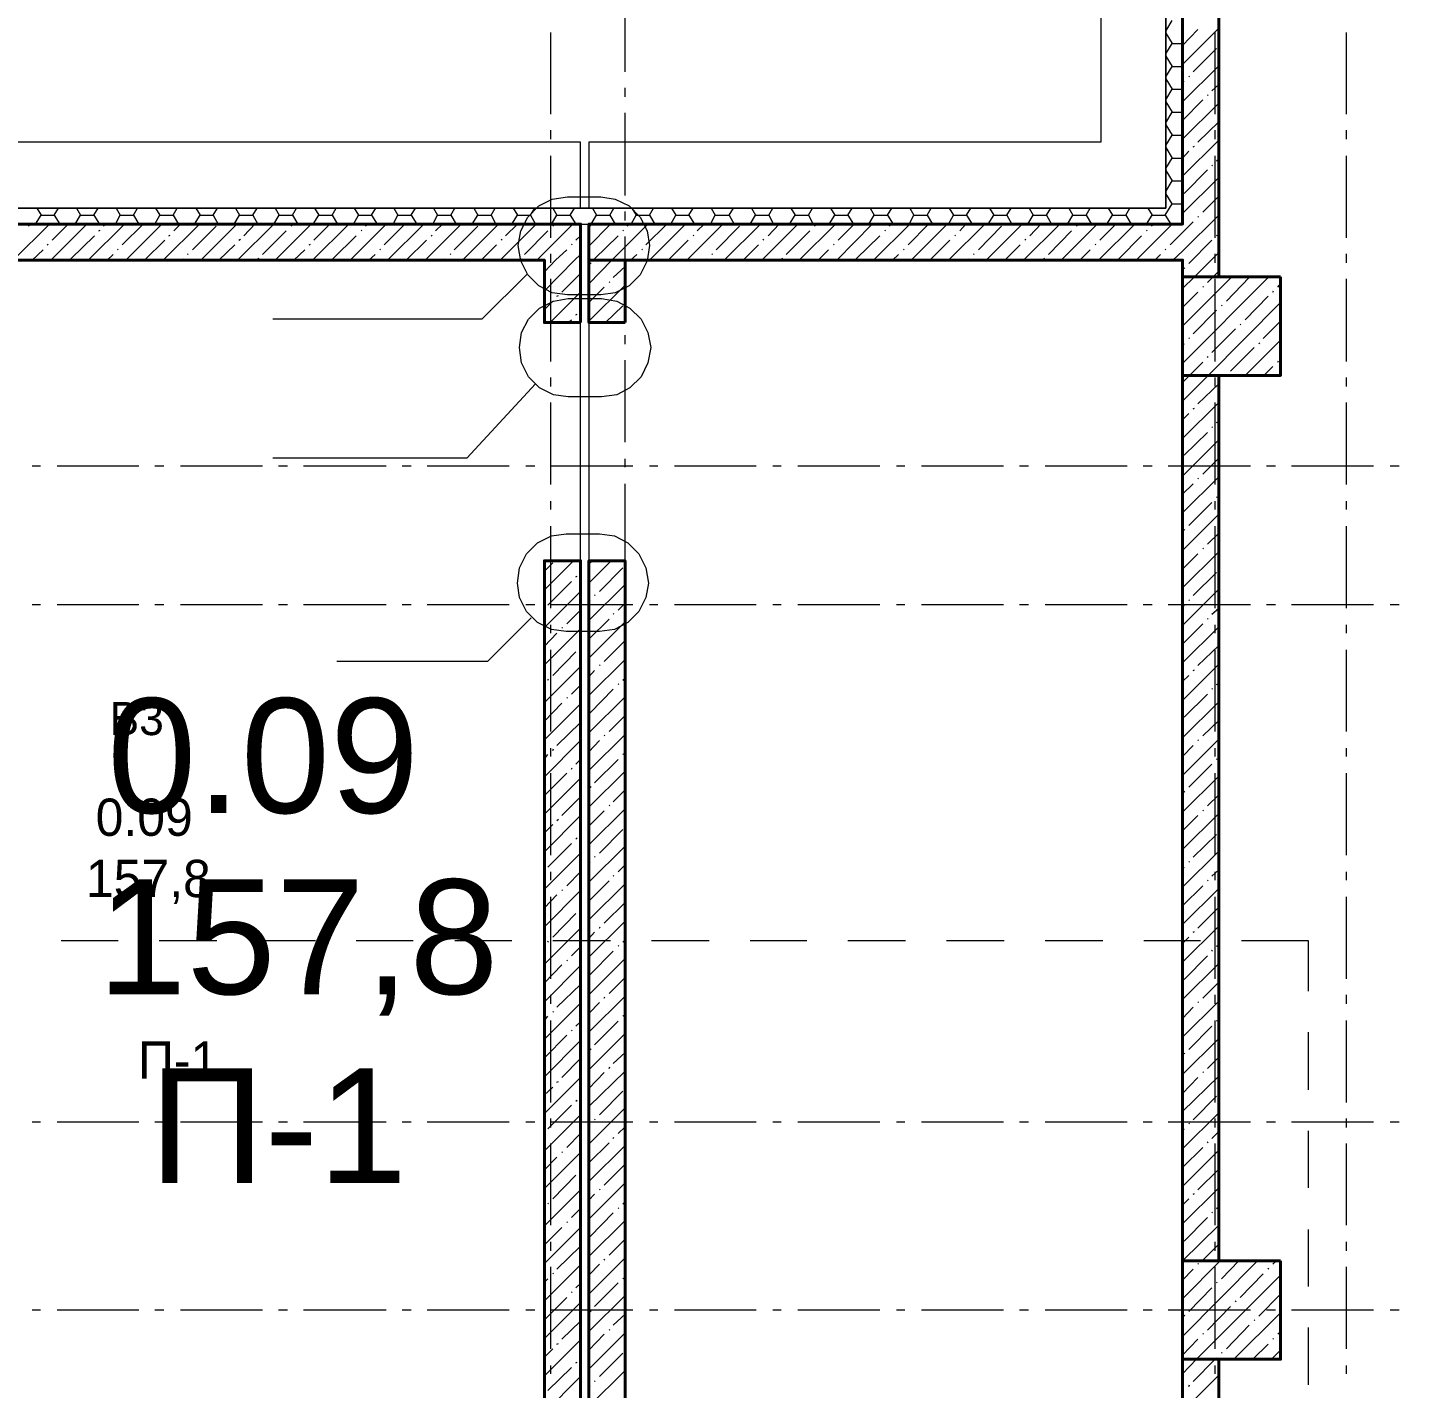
# Model space of a CAD drawing. Header units: millimetres. Extents: x -249154 to 415037, y -45458 to 354837.
# Drawn here: x -194986 to -186585, y 18045 to 26349 of the extents above; entities that cross this region are included whole.
import ezdxf

# ---------------------------------------------------------------- set-up
doc = ezdxf.new("R2010")
doc.units = ezdxf.units.MM
doc.layers.add('PDF _Текст', color=7, linetype='Continuous')
doc.styles.get("Standard").update_dxf_attribs({"font": 'arial.ttf'})

msp = doc.modelspace()

# ---------------------------------------------------------------- linework, layer by layer
at = {"lineweight": 9}
for points in [[(-191611.4, 25247.2), (-191611.4, 25649.6), (-195996, 25649.6), (-195996, 29131.9), (-230738.3, 29131.9), (-230738.3, 909.4), (-191611.4, 909.4), (-191611.4, 1307.6)], [(-145367.5, 28729.4), (-145367.5, 29131.9), (-188438.4, 29131.9), (-188438.4, 25649.6), (-191560.6, 25649.6), (-191560.6, 25247.2)], [(-230289.2, 28729.4), (-216355.9, 28729.4), (-230289.2, 28729.4), (-230289.2, 28632), (-216355.9, 28632), (-196495.9, 28632), (-196495.9, 25149.7), (-187938.5, 25149.7), (-187938.5, 25247.2), (-187938.5, 28632), (-145100.6, 28632), (-145100.6, 25209)], [(-191340.3, 26077.5), (-191340.3, 26577.4)], [(-188040.2, 26327.4), (-188002, 26391)], [(-191793.6, 25819.1), (-191793.6, 26318.9)], [(-188040.2, 26314.7), (-188002, 26251.2), (-187938.5, 26251.2)], [(-187938.5, 26124.1), (-187718.2, 26344.4)], [(-187938.5, 26238.5), (-187845.3, 26335.9)], [(-187739.4, 25819.1), (-187739.4, 26318.9)], [(-186938.7, 25819.1), (-186938.7, 26318.9)], [(-188040.2, 26187.6), (-188002, 26251.2)], [(-187875, 26077.5), (-187730.9, 26221.5)], [(-188040.2, 26174.9), (-188002, 26111.4), (-187938.5, 26111.4)], [(-188040.2, 26047.8), (-188002, 26111.4)], [(-187938.5, 25895.3), (-187718.2, 26115.6)], [(-187900.4, 26047.8), (-187896.1, 26052.1)], [(-191340.3, 25925), (-191340.3, 25980)], [(-188040.2, 26035.1), (-188002, 25971.6), (-187938.5, 25971.6)], [(-188040.2, 25908), (-188002, 25971.6)], [(-187938.5, 26009.7), (-187930, 26022.4)], [(-187760.6, 25963.1), (-187718.2, 26001.2)], [(-188040.2, 25895.3), (-188002, 25831.8), (-187938.5, 25831.8)], [(-187938.5, 25780.9), (-187815.6, 25908)], [(-187938.5, 25666.6), (-187718.2, 25886.8)], [(-187786, 25933.4), (-187781.8, 25937.7)], [(-191340.3, 25323.4), (-191340.3, 25827.5)], [(-188040.2, 25768.2), (-188002, 25831.8)], [(-191793.6, 25666.6), (-191793.6, 25721.6)], [(-188040.2, 25755.5), (-188002, 25692), (-187938.5, 25692)], [(-187845.3, 25649.6), (-187718.2, 25772.5)], [(-187739.4, 25666.6), (-187739.4, 25721.6)], [(-186938.7, 25666.6), (-186938.7, 25721.6)], [(-188040.2, 25628.4), (-188002, 25692)], [(-187938.5, 25442), (-187718.2, 25662.3)], [(-187875, 25620), (-187866.5, 25624.2)], [(-191793.6, 25065), (-191793.6, 25564.9)], [(-188040.2, 25615.7), (-188002, 25552.2), (-187938.5, 25552.2)], [(-188040.2, 25488.6), (-188002, 25552.2)], [(-187938.5, 25552.2), (-187900.4, 25594.5)], [(-187739.4, 25065), (-187739.4, 25564.9)], [(-187730.9, 25535.2), (-187718.2, 25547.9)], [(-186938.7, 25065), (-186938.7, 25564.9)], [(-188040.2, 25475.9), (-188002, 25412.4), (-187938.5, 25412.4)], [(-187930, 25336.1), (-187786, 25480.2)], [(-187760.6, 25505.6), (-187756.3, 25509.8)], [(-188040.2, 25348.8), (-188002, 25412.4)], [(-187938.5, 25213.3), (-187718.2, 25433.6)], [(-188002, 25272.6), (-188040.2, 25336.1)], [(-187815.6, 25221.7), (-187718.2, 25319.2)], [(-194936.9, 25149.7), (-194903, 25204.8)], [(-194928.5, 25247.2), (-194903, 25204.8), (-194822.6, 25204.8), (-194788.7, 25149.7)], [(-194822.6, 25204.8), (-194797.1, 25247.2)], [(-194695.5, 25149.7), (-194661.6, 25204.8)], [(-194687, 25247.2), (-194661.6, 25204.8), (-194581.1, 25204.8), (-194547.2, 25149.7)], [(-194581.1, 25204.8), (-194555.7, 25247.2)], [(-194449.8, 25149.7), (-194420.1, 25204.8)], [(-194445.5, 25247.2), (-194420.1, 25204.8), (-194339.6, 25204.8), (-194305.7, 25149.7)], [(-194339.6, 25204.8), (-194314.2, 25247.2)], [(-194208.3, 25149.7), (-194178.6, 25204.8)], [(-194204, 25247.2), (-194178.6, 25204.8), (-194098.1, 25204.8), (-194064.2, 25149.7)], [(-194098.1, 25204.8), (-194072.7, 25247.2)], [(-193966.8, 25149.7), (-193932.9, 25204.8)], [(-193958.3, 25247.2), (-193932.9, 25204.8), (-193852.4, 25204.8), (-193822.8, 25149.7)], [(-193852.4, 25204.8), (-193827, 25247.2)], [(-193725.3, 25149.7), (-193691.5, 25204.8)], [(-193716.9, 25247.2), (-193691.5, 25204.8), (-193611, 25204.8), (-193581.3, 25149.7)], [(-193611, 25204.8), (-193585.5, 25247.2)], [(-193483.9, 25149.7), (-193450, 25204.8)], [(-193475.4, 25247.2), (-193450, 25204.8), (-193369.5, 25204.8), (-193335.6, 25149.7)], [(-193369.5, 25204.8), (-193344.1, 25247.2)], [(-193242.4, 25149.7), (-193208.5, 25204.8)], [(-193233.9, 25247.2), (-193208.5, 25204.8), (-193128, 25204.8), (-193094.1, 25149.7)], [(-193128, 25204.8), (-193102.6, 25247.2)], [(-192996.7, 25149.7), (-192967, 25204.8)], [(-192992.5, 25247.2), (-192967, 25204.8), (-192886.5, 25204.8), (-192852.7, 25149.7)], [(-192886.5, 25204.8), (-192861.1, 25247.2)], [(-192755.2, 25149.7), (-192725.6, 25204.8)], [(-192751, 25247.2), (-192725.6, 25204.8), (-192645.1, 25204.8), (-192611.2, 25149.7)], [(-192645.1, 25204.8), (-192619.7, 25247.2)], [(-192513.7, 25149.7), (-192484.1, 25204.8)], [(-192509.5, 25247.2), (-192484.1, 25204.8), (-192403.6, 25204.8), (-192369.7, 25149.7)], [(-192403.6, 25204.8), (-192378.2, 25247.2)], [(-192272.3, 25149.7), (-192238.4, 25204.8)], [(-192263.8, 25247.2), (-192238.4, 25204.8), (-192157.9, 25204.8), (-192128.2, 25149.7)], [(-192157.9, 25204.8), (-192132.5, 25247.2)], [(-192030.8, 25149.7), (-191996.9, 25204.8)], [(-192022.3, 25247.2), (-191996.9, 25204.8), (-191916.4, 25204.8), (-191886.8, 25149.7)], [(-191916.4, 25204.8), (-191891, 25247.2)], [(-191789.3, 25149.7), (-191755.4, 25204.8)], [(-191780.9, 25247.2), (-191755.4, 25204.8), (-191675, 25204.8), (-191641.1, 25149.7)], [(-191675, 25204.8), (-191649.5, 25247.2)], [(-191547.9, 25149.7), (-191514, 25204.8)], [(-191539.4, 25247.2), (-191514, 25204.8), (-191433.5, 25204.8), (-191399.6, 25149.7)], [(-191433.5, 25204.8), (-191408.1, 25247.2)], [(-191340.3, 25170.9), (-191340.3, 25226)], [(-191302.2, 25149.7), (-191272.5, 25204.8)], [(-191297.9, 25247.2), (-191272.5, 25204.8), (-191192, 25204.8), (-191158.1, 25149.7)], [(-191192, 25204.8), (-191166.6, 25247.2)], [(-191060.7, 25149.7), (-191031, 25204.8)], [(-191056.4, 25247.2), (-191031, 25204.8), (-190950.5, 25204.8), (-190916.6, 25149.7)], [(-190950.5, 25204.8), (-190925.1, 25247.2)], [(-190819.2, 25149.7), (-190789.6, 25204.8)], [(-190815, 25247.2), (-190789.6, 25204.8), (-190704.8, 25204.8), (-190675.2, 25149.7)], [(-190704.8, 25204.8), (-190679.4, 25247.2)], [(-190577.7, 25149.7), (-190543.8, 25204.8)], [(-190569.3, 25247.2), (-190543.8, 25204.8), (-190463.4, 25204.8), (-190433.7, 25149.7)], [(-190463.4, 25204.8), (-190437.9, 25247.2)], [(-190336.3, 25149.7), (-190302.4, 25204.8)], [(-190327.8, 25247.2), (-190302.4, 25204.8), (-190221.9, 25204.8), (-190192.2, 25149.7)], [(-190221.9, 25204.8), (-190196.5, 25247.2)], [(-190094.8, 25149.7), (-190060.9, 25204.8)], [(-190086.3, 25247.2), (-190060.9, 25204.8), (-189980.4, 25204.8), (-189946.5, 25149.7)], [(-189980.4, 25204.8), (-189955, 25247.2)], [(-189853.3, 25149.7), (-189819.4, 25204.8)], [(-189844.9, 25247.2), (-189819.4, 25204.8), (-189738.9, 25204.8), (-189705.1, 25149.7)], [(-189738.9, 25204.8), (-189713.5, 25247.2)], [(-189607.6, 25149.7), (-189578, 25204.8)], [(-189603.4, 25247.2), (-189578, 25204.8), (-189497.5, 25204.8), (-189463.6, 25149.7)], [(-189497.5, 25204.8), (-189472.1, 25247.2)], [(-189366.1, 25149.7), (-189336.5, 25204.8)], [(-189361.9, 25247.2), (-189336.5, 25204.8), (-189256, 25204.8), (-189222.1, 25149.7)], [(-189256, 25204.8), (-189230.6, 25247.2)], [(-189124.7, 25149.7), (-189090.8, 25204.8)], [(-189116.2, 25247.2), (-189090.8, 25204.8), (-189010.3, 25204.8), (-188980.6, 25149.7)], [(-189010.3, 25204.8), (-188984.9, 25247.2)], [(-188883.2, 25149.7), (-188849.3, 25204.8)], [(-188874.7, 25247.2), (-188849.3, 25204.8), (-188768.8, 25204.8), (-188739.2, 25149.7)], [(-188768.8, 25204.8), (-188743.4, 25247.2)], [(-188641.7, 25149.7), (-188607.8, 25204.8)], [(-188633.3, 25247.2), (-188607.8, 25204.8), (-188527.3, 25204.8), (-188493.5, 25149.7)], [(-188527.3, 25204.8), (-188501.9, 25247.2)], [(-188400.3, 25149.7), (-188366.4, 25204.8)], [(-188391.8, 25247.2), (-188366.4, 25204.8), (-188285.9, 25204.8), (-188252, 25149.7)], [(-188285.9, 25204.8), (-188260.5, 25247.2)], [(-188158.8, 25149.7), (-188124.9, 25204.8)], [(-188150.3, 25247.2), (-188124.9, 25204.8), (-188044.4, 25204.8), (-188010.5, 25149.7)], [(-188044.4, 25204.8), (-188019, 25247.2), (-188002, 25272.6), (-187938.5, 25272.6)], [(-187997.8, 24929.4), (-187938.5, 24984.5), (-187718.2, 25204.8)], [(-195072.5, 24929.4), (-194852.2, 25149.7)], [(-194979.3, 25137), (-194975.1, 25141.2)], [(-194843.7, 24929.4), (-194623.4, 25149.7)], [(-194835.3, 25052.3), (-194737.8, 25149.7)], [(-194615, 24929.4), (-194394.7, 25149.7)], [(-194521.8, 25137), (-194509.1, 25149.7)], [(-194407.4, 25022.6), (-194280.3, 25149.7)], [(-194386.2, 24929.4), (-194165.9, 25149.7)], [(-194157.4, 24929.4), (-193937.2, 25149.7)], [(-194093.9, 25107.4), (-194051.5, 25149.7)], [(-193979.5, 24993), (-193835.5, 25137)], [(-193928.7, 24929.4), (-193708.4, 25149.7)], [(-193704.2, 24929.4), (-193483.9, 25149.7)], [(-193666, 25077.7), (-193598.3, 25149.7)], [(-193475.4, 24929.4), (-193255.1, 25149.7)], [(-193378, 25137), (-193373.7, 25141.2)], [(-193246.6, 24929.4), (-193026.3, 25149.7)], [(-193238.2, 25052.3), (-193140.7, 25149.7)], [(-193017.9, 24929.4), (-192797.6, 25149.7)], [(-192924.7, 25137), (-192912, 25149.7)], [(-192810.3, 25022.6), (-192683.2, 25149.7)], [(-192789.1, 24929.4), (-192568.8, 25149.7)], [(-192560.3, 24929.4), (-192340.1, 25149.7)], [(-192496.8, 25107.4), (-192454.4, 25149.7)], [(-192382.4, 24993), (-192238.4, 25137)], [(-192331.6, 24929.4), (-192111.3, 25149.7)], [(-192102.8, 24929.4), (-191882.5, 25149.7)], [(-192068.9, 25077.7), (-191996.9, 25149.7)], [(-191878.3, 24929.4), (-191658, 25149.7)], [(-191780.9, 25137), (-191776.6, 25141.2)], [(-191611.4, 24929.4), (-191611.4, 25149.7)], [(-191560.6, 25014.2), (-191429.2, 25149.7)], [(-191560.6, 24785.4), (-191420.8, 24929.4), (-191200.5, 25149.7)], [(-191560.6, 25128.5), (-191543.6, 25149.7)], [(-191327.6, 25137), (-191314.9, 25149.7)], [(-191213.2, 25022.6), (-191086.1, 25149.7)], [(-191192, 24929.4), (-190971.7, 25149.7)], [(-190963.2, 24929.4), (-190743, 25149.7)], [(-190899.7, 25107.4), (-190857.3, 25149.7)], [(-190785.3, 24993), (-190641.3, 25137)], [(-190734.5, 24929.4), (-190514.2, 25149.7)], [(-190505.7, 24929.4), (-190285.4, 25149.7)], [(-190467.6, 25077.7), (-190399.8, 25149.7)], [(-190277, 24929.4), (-190056.7, 25149.7)], [(-190183.8, 25137), (-190179.5, 25141.2)], [(-190048.2, 24929.4), (-189832.1, 25149.7)], [(-190039.7, 25052.3), (-189942.3, 25149.7)], [(-189823.7, 24929.4), (-189603.4, 25149.7)], [(-189726.2, 25137), (-189717.8, 25149.7)], [(-189611.9, 25022.6), (-189489, 25149.7)], [(-189594.9, 24929.4), (-189374.6, 25149.7)], [(-189366.1, 24929.4), (-189145.9, 25149.7)], [(-189298.4, 25107.4), (-189260.2, 25149.7)], [(-189184, 24993), (-189044.2, 25137)], [(-189137.4, 24929.4), (-188917.1, 25149.7)], [(-188908.6, 24929.4), (-188688.3, 25149.7)], [(-188870.5, 25077.7), (-188802.7, 25149.7)], [(-188679.9, 24929.4), (-188459.6, 25149.7)], [(-188586.7, 25137), (-188582.4, 25141.2)], [(-188451.1, 24929.4), (-188230.8, 25149.7)], [(-188442.6, 25052.3), (-188345.2, 25149.7)], [(-188222.3, 24929.4), (-188002, 25149.7)], [(-188129.1, 25137), (-188116.4, 25149.7)], [(-188014.8, 25022.6), (-187938.5, 25098.9), (-187875, 25162.4)], [(-187845.3, 25192.1), (-187841.1, 25196.3)], [(-194720.9, 24937.9), (-194576.8, 25077.7)], [(-194551.4, 25107.4), (-194543, 25111.6)], [(-194271.8, 24929.4), (-194149, 25052.3)], [(-194123.6, 25077.7), (-194115.1, 25081.9)], [(-193695.7, 25052.3), (-193687.2, 25056.5)], [(-193551.7, 24963.3), (-193407.6, 25107.4)], [(-193123.8, 24937.9), (-192979.7, 25077.7)], [(-192950.1, 25107.4), (-192945.9, 25111.6)], [(-192674.7, 24929.4), (-192551.9, 25052.3)], [(-192522.2, 25077.7), (-192518, 25081.9)], [(-192094.3, 25052.3), (-192090.1, 25056.5)], [(-191954.6, 24963.3), (-191810.5, 25107.4)], [(-191641.1, 25052.3), (-191611.4, 25077.7)], [(-191526.7, 24937.9), (-191382.6, 25077.7)], [(-191353, 25107.4), (-191348.8, 25111.6)], [(-191340.3, 24573.6), (-191340.3, 25073.5)], [(-191077.6, 24929.4), (-190954.8, 25052.3)], [(-190925.1, 25077.7), (-190920.9, 25081.9)], [(-190497.2, 25052.3), (-190493, 25056.5)], [(-190357.4, 24963.3), (-190213.4, 25107.4)], [(-189929.6, 24937.9), (-189785.5, 25077.7)], [(-189755.9, 25107.4), (-189751.7, 25111.6)], [(-189480.5, 24929.4), (-189357.7, 25052.3)], [(-189328, 25077.7), (-189323.8, 25081.9)], [(-188900.1, 25052.3), (-188895.9, 25056.5)], [(-188756.1, 24963.3), (-188616.3, 25107.4)], [(-188328.2, 24937.9), (-188188.4, 25077.7)], [(-188158.8, 25107.4), (-188154.6, 25111.6)], [(-187900.4, 24908.2), (-187760.6, 25052.3)], [(-187730.9, 25077.7), (-187726.7, 25081.9)], [(-194958.1, 24929.4), (-194890.3, 24993)], [(-194864.9, 25022.6), (-194860.7, 25026.9)], [(-194500.6, 24929.4), (-194462.5, 24963.3)], [(-194437, 24993), (-194432.8, 24997.2)], [(-194009.2, 24963.3), (-194004.9, 24967.6)], [(-193818.5, 24929.4), (-193721.1, 25022.6)], [(-193361, 24929.4), (-193293.2, 24993)], [(-193267.8, 25022.6), (-193259.3, 25026.9)], [(-192903.5, 24929.4), (-192865.4, 24963.3)], [(-192835.7, 24993), (-192831.5, 24997.2)], [(-192407.8, 24963.3), (-192403.6, 24967.6)], [(-192217.2, 24929.4), (-192124, 25022.6)], [(-191831.7, 24857.4), (-191763.9, 24929.4), (-191696.1, 24993)], [(-191831.7, 24743), (-191649.5, 24929.4), (-191611.4, 24963.3)], [(-191793.6, 24912.5), (-191793.6, 24967.6)], [(-191666.5, 25022.6), (-191662.2, 25026.9)], [(-191306.4, 24929.4), (-191268.3, 24963.3)], [(-191238.6, 24993), (-191234.4, 24997.2)], [(-190810.7, 24963.3), (-190806.5, 24967.6)], [(-190620.1, 24929.4), (-190526.9, 25022.6)], [(-190162.6, 24929.4), (-190099, 24993)], [(-190069.4, 25022.6), (-190065.1, 25026.9)], [(-189709.3, 24929.4), (-189671.2, 24963.3)], [(-189641.5, 24993), (-189637.3, 24997.2)], [(-189213.6, 24963.3), (-189209.4, 24967.6)], [(-189023, 24929.4), (-188929.8, 25022.6)], [(-188565.5, 24929.4), (-188501.9, 24993)], [(-188472.3, 25022.6), (-188468, 25026.9)], [(-188108, 24929.4), (-188074.1, 24963.3)], [(-188044.4, 24993), (-188040.2, 24997.2)], [(-187938.5, 24755.7), (-187866.5, 24827.8), (-187718.2, 24976)], [(-187739.4, 24912.5), (-187739.4, 24967.6)], [(-186938.7, 24912.5), (-186938.7, 24967.6)], [(-194043.1, 24929.4), (-194034.6, 24937.9)], [(-193581.3, 24937.9), (-193572.8, 24942.1)], [(-192446, 24929.4), (-192437.5, 24937.9)], [(-191980, 24937.9), (-191975.7, 24942.1)], [(-191552.1, 24908.2), (-191547.9, 24912.5)], [(-191412.3, 24823.5), (-191340.3, 24891.3)], [(-190848.9, 24929.4), (-190840.4, 24937.9)], [(-190382.9, 24937.9), (-190378.6, 24942.1)], [(-189251.8, 24929.4), (-189243.3, 24937.9)], [(-188785.8, 24937.9), (-188781.5, 24942.1)], [(-187930, 24878.6), (-187925.8, 24882.8)], [(-191937.6, 24844.7), (-192213, 24569.3), (-193488.1, 24569.3)], [(-191793.6, 24310.9), (-191793.6, 24815)], [(-191725.8, 24734.6), (-191611.4, 24848.9)], [(-191437.7, 24793.9), (-191433.5, 24798.1)], [(-187938.5, 24527), (-187637.7, 24827.8)], [(-187938.5, 24298.2), (-187413.2, 24827.8)], [(-187786, 24793.9), (-187752.1, 24827.8), (-187718.2, 24861.6)], [(-187739.4, 24310.9), (-187739.4, 24815)], [(-187671.6, 24679.5), (-187531.8, 24823.5)], [(-187358.1, 24764.2), (-187341.2, 24785.4)], [(-186938.7, 24310.9), (-186938.7, 24815)], [(-191797.8, 24548.2), (-191611.4, 24734.6)], [(-191755.4, 24709.1), (-191747, 24713.4)], [(-191560.6, 24556.6), (-191340.3, 24776.9)], [(-191560.6, 24671), (-191467.4, 24764.2)], [(-187938.5, 24641.4), (-187845.3, 24734.6)], [(-187815.6, 24764.2), (-187811.4, 24768.4)], [(-187557.2, 24565.1), (-187417.4, 24709.1)], [(-187387.8, 24734.6), (-187383.5, 24743)], [(-191831.7, 24628.6), (-191780.9, 24679.5)], [(-191458.9, 24548.2), (-191353, 24649.8)], [(-187938.5, 24069.5), (-187781.8, 24226.2), (-187341.2, 24671)], [(-187875, 24480.4), (-187730.9, 24624.4)], [(-187701.3, 24649.8), (-187697, 24654.1)], [(-191687.7, 24548.2), (-191666.5, 24565.1)], [(-191641.1, 24594.8), (-191632.6, 24599)], [(-191611.4, 23095.1), (-191611.4, 24548.2)], [(-191560.6, 24548.2), (-191560.6, 23095.1)], [(-191344.5, 24548.2), (-191340.3, 24548.2)], [(-187586.9, 24535.4), (-187582.6, 24539.7)], [(-187447.1, 24450.7), (-187341.2, 24556.6)], [(-191340.3, 24416.8), (-191340.3, 24471.9)], [(-187900.4, 24450.7), (-187896.1, 24455)], [(-187760.6, 24366), (-187616.5, 24510)], [(-187938.5, 24412.6), (-187930, 24421.1)], [(-187646.2, 24251.6), (-187502.2, 24395.6)], [(-187557.2, 24226.2), (-187341.2, 24442.2)], [(-187472.5, 24421.1), (-187468.3, 24425.3)], [(-191340.3, 23819.5), (-191340.3, 24319.4)], [(-187938.5, 24183.8), (-187896.1, 24226.2), (-187815.6, 24306.7)], [(-187786, 24336.3), (-187781.8, 24340.6)], [(-187442.8, 24226.2), (-187387.8, 24281.3)], [(-187358.1, 24306.7), (-187353.9, 24315.2)], [(-191793.6, 24158.4), (-191793.6, 24213.5)], [(-187739.4, 24158.4), (-187739.4, 24213.5)], [(-187667.4, 24226.2), (-187667.4, 24226.2)], [(-186938.7, 24158.4), (-186938.7, 24213.5)], [(-191886.8, 24175.4), (-192306.2, 23722.1), (-193488.1, 23722.1)], [(-187845.3, 24052.5), (-187718.2, 24175.4)], [(-191793.6, 23561.1), (-191793.6, 24061)], [(-187938.5, 23840.7), (-187718.2, 24061)], [(-187875, 24022.9), (-187866.5, 24027.1)], [(-187739.4, 23561.1), (-187739.4, 24061)], [(-186938.7, 23561.1), (-186938.7, 24061)], [(-187938.5, 23955.1), (-187900.4, 23993.2)], [(-187730.9, 23938.1), (-187718.2, 23946.6)], [(-187930, 23739), (-187786, 23878.8)], [(-187760.6, 23908.5), (-187756.3, 23912.7)], [(-187938.5, 23611.9), (-187718.2, 23832.2)], [(-191340.3, 23667), (-191340.3, 23717.8)], [(-187815.6, 23624.6), (-187718.2, 23722.1)], [(-194958.1, 23675.5), (-194907.3, 23675.5)], [(-194805.6, 23675.5), (-194305.7, 23675.5)], [(-194208.3, 23675.5), (-194153.2, 23675.5)], [(-194051.5, 23675.5), (-193551.7, 23675.5)], [(-193454.2, 23675.5), (-193399.1, 23675.5)], [(-193301.7, 23675.5), (-192797.6, 23675.5)], [(-192700.1, 23675.5), (-192645.1, 23675.5)], [(-192547.6, 23675.5), (-192047.8, 23675.5)], [(-191946.1, 23675.5), (-191891, 23675.5)], [(-191793.6, 23675.5), (-191293.7, 23675.5)], [(-191192, 23675.5), (-191141.2, 23675.5)], [(-191039.5, 23675.5), (-190539.6, 23675.5)], [(-190437.9, 23675.5), (-190387.1, 23675.5)], [(-190285.4, 23675.5), (-189785.5, 23675.5)], [(-189683.9, 23675.5), (-189633, 23675.5)], [(-189531.4, 23675.5), (-189031.5, 23675.5)], [(-188934, 23675.5), (-188879, 23675.5)], [(-188777.3, 23675.5), (-188277.4, 23675.5)], [(-188180, 23675.5), (-188124.9, 23675.5)], [(-188027.5, 23675.5), (-187523.3, 23675.5)], [(-187938.5, 23387.4), (-187718.2, 23607.7)], [(-187425.9, 23675.5), (-187370.8, 23675.5)], [(-187273.4, 23675.5), (-186773.5, 23675.5)], [(-186671.8, 23675.5), (-186616.8, 23675.5)], [(-191340.3, 23065.4), (-191340.3, 23565.3)], [(-187938.5, 23501.8), (-187875, 23565.3)], [(-187845.3, 23595), (-187841.1, 23599.2)], [(-191793.6, 23408.6), (-191793.6, 23459.4)], [(-187900.4, 23311.1), (-187760.6, 23450.9)], [(-187739.4, 23408.6), (-187739.4, 23459.4)], [(-187730.9, 23480.6), (-187726.7, 23484.8)], [(-186938.7, 23408.6), (-186938.7, 23459.4)], [(-187938.5, 23158.6), (-187718.2, 23378.9)], [(-191793.6, 22807), (-191793.6, 23306.9)], [(-187930, 23281.5), (-187925.8, 23285.7)], [(-187739.4, 22807), (-187739.4, 23306.9)], [(-186938.7, 22807), (-186938.7, 23306.9)], [(-187786, 23196.8), (-187718.2, 23264.5)], [(-187938.5, 22929.9), (-187718.2, 23150.2)], [(-187938.5, 23044.3), (-187845.3, 23137.5)], [(-187815.6, 23167.1), (-187811.4, 23171.3)], [(-191831.7, 22917.2), (-191653.8, 23095.1)], [(-191831.7, 23031.5), (-191780.9, 23082.4)], [(-191560.6, 22959.5), (-191425, 23095.1)], [(-191560.6, 23073.9), (-191539.4, 23095.1)], [(-191497, 22908.7), (-191353, 23052.7)], [(-187875, 22883.3), (-187730.9, 23023.1)], [(-191810.5, 22824), (-191666.5, 22968)], [(-191641.1, 22997.7), (-191632.6, 23001.9)], [(-191560.6, 22730.8), (-191340.3, 22951.1)], [(-191340.3, 22912.9), (-191340.3, 22963.8)], [(-191831.7, 22688.4), (-191611.4, 22908.7)], [(-191560.6, 22845.1), (-191552.1, 22853.6)], [(-191526.7, 22883.3), (-191522.4, 22887.5)], [(-187938.5, 22701.1), (-187718.2, 22921.4)], [(-187900.4, 22853.6), (-187896.1, 22857.9)], [(-194958.1, 22828.2), (-194907.3, 22828.2)], [(-194805.6, 22828.2), (-194305.7, 22828.2)], [(-194208.3, 22828.2), (-194153.2, 22828.2)], [(-194051.5, 22828.2), (-193551.7, 22828.2)], [(-193454.2, 22828.2), (-193399.1, 22828.2)], [(-193301.7, 22828.2), (-192797.6, 22828.2)], [(-192700.1, 22828.2), (-192645.1, 22828.2)], [(-192547.6, 22828.2), (-192047.8, 22828.2)], [(-191946.1, 22828.2), (-191891, 22828.2)], [(-191793.6, 22828.2), (-191293.7, 22828.2)], [(-191696.1, 22709.6), (-191611.4, 22794.3)], [(-191412.3, 22768.9), (-191408.1, 22773.1)], [(-191382.6, 22794.3), (-191340.3, 22836.7)], [(-191340.3, 22311.4), (-191340.3, 22811.3)], [(-191192, 22828.2), (-191141.2, 22828.2)], [(-191039.5, 22828.2), (-190539.6, 22828.2)], [(-190437.9, 22828.2), (-190387.1, 22828.2)], [(-190285.4, 22828.2), (-189785.5, 22828.2)], [(-189683.9, 22828.2), (-189633, 22828.2)], [(-189531.4, 22828.2), (-189031.5, 22828.2)], [(-188934, 22828.2), (-188879, 22828.2)], [(-188777.3, 22828.2), (-188277.4, 22828.2)], [(-188180, 22828.2), (-188124.9, 22828.2)], [(-188027.5, 22828.2), (-187523.3, 22828.2)], [(-187938.5, 22815.5), (-187930, 22824)], [(-187760.6, 22768.9), (-187718.2, 22807)], [(-187425.9, 22828.2), (-187370.8, 22828.2)], [(-187273.4, 22828.2), (-186773.5, 22828.2)], [(-186671.8, 22828.2), (-186616.8, 22828.2)], [(-191912.2, 22747.7), (-192179.1, 22480.8), (-193098.4, 22480.8)], [(-191793.6, 22654.5), (-191793.6, 22705.3)], [(-191725.8, 22684.2), (-191721.6, 22688.4)], [(-191560.6, 22616.4), (-191437.7, 22739.2)], [(-191560.6, 22502), (-191340.3, 22722.3)], [(-187938.5, 22586.7), (-187815.6, 22709.6)], [(-187938.5, 22472.3), (-187718.2, 22692.6)], [(-187786, 22739.2), (-187781.8, 22743.5)], [(-187739.4, 22654.5), (-187739.4, 22705.3)], [(-186938.7, 22654.5), (-186938.7, 22705.3)], [(-191831.7, 22459.6), (-191611.4, 22679.9)], [(-191831.7, 22574), (-191755.4, 22654.5)], [(-191467.4, 22480.8), (-191340.3, 22607.9)], [(-191793.6, 22053), (-191793.6, 22552.8)], [(-191780.9, 22396.1), (-191641.1, 22540.1)], [(-187845.3, 22455.4), (-187718.2, 22578.3)], [(-187739.4, 22053), (-187739.4, 22552.8)], [(-186938.7, 22053), (-186938.7, 22552.8)], [(-191831.7, 22230.9), (-191611.4, 22451.2)], [(-191560.6, 22273.2), (-191340.3, 22493.5)], [(-191497, 22455.4), (-191492.8, 22459.6)], [(-187938.5, 22243.6), (-187718.2, 22463.9)], [(-187875, 22425.7), (-187866.5, 22430)], [(-191810.5, 22366.4), (-191806.3, 22374.9)], [(-191560.6, 22387.6), (-191526.7, 22425.7)], [(-191353, 22366.4), (-191340.3, 22379.1)], [(-187938.5, 22358), (-187900.4, 22396.1)], [(-187730.9, 22341), (-187718.2, 22349.5)], [(-191666.5, 22281.7), (-191611.4, 22336.8)], [(-191560.6, 22044.5), (-191340.3, 22264.8)], [(-191552.1, 22167.3), (-191412.3, 22311.4)], [(-191382.6, 22341), (-191378.4, 22345.3)], [(-187930, 22141.9), (-187786, 22281.7)], [(-187760.6, 22311.4), (-187756.3, 22315.6)], [(-191831.7, 22116.5), (-191725.8, 22226.6)], [(-191831.7, 22002.1), (-191611.4, 22222.4)], [(-191696.1, 22256.3), (-191691.9, 22260.5)], [(-191340.3, 22158.9), (-191340.3, 22209.7)], [(-187938.5, 22014.8), (-187718.2, 22235.1)], [(-191755.4, 21968.2), (-191611.4, 22108)], [(-191437.7, 22053), (-191340.3, 22150.4)], [(-187815.6, 22027.5), (-187718.2, 22120.7)], [(-191560.6, 21815.7), (-191340.3, 22036)], [(-191467.4, 22027.5), (-191463.1, 22031.8)], [(-191340.3, 21557.3), (-191340.3, 22057.2)], [(-191831.7, 21777.6), (-191611.4, 21997.9)], [(-191793.6, 21900.4), (-191793.6, 21951.3)], [(-191780.9, 21938.6), (-191776.6, 21947)], [(-191560.6, 21930.1), (-191497, 21997.9)], [(-187938.5, 21786.1), (-187718.2, 22006.4)], [(-187938.5, 21900.4), (-187875, 21968.2)], [(-187845.3, 21997.9), (-187841.1, 22002.1)], [(-187739.4, 21900.4), (-187739.4, 21951.3)], [(-186938.7, 21900.4), (-186938.7, 21951.3)], [(-191831.7, 21887.7), (-191810.5, 21913.2)], [(-191641.1, 21853.8), (-191611.4, 21883.5)], [(-191526.7, 21739.5), (-191382.6, 21883.5)], [(-191353, 21913.2), (-191348.8, 21917.4)], [(-187900.4, 21714), (-187760.6, 21853.8)], [(-187730.9, 21883.5), (-187726.7, 21887.7)], [(-191831.7, 21663.2), (-191696.1, 21798.8)], [(-191831.7, 21548.8), (-191611.4, 21769.1)], [(-191793.6, 21298.9), (-191793.6, 21798.8)], [(-191666.5, 21824.2), (-191662.2, 21832.7)], [(-191560.6, 21591.2), (-191340.3, 21811.5)], [(-187938.5, 21561.5), (-187718.2, 21781.8)], [(-187739.4, 21298.9), (-187739.4, 21798.8)], [(-186938.7, 21298.9), (-186938.7, 21798.8)], [(-191552.1, 21714), (-191547.9, 21718.3)], [(-191412.3, 21625.1), (-191340.3, 21697.1)], [(-187930, 21684.4), (-187925.8, 21688.6)], [(-191725.8, 21540.4), (-191611.4, 21654.7)], [(-191437.7, 21599.7), (-191433.5, 21603.9)], [(-187786, 21599.7), (-187718.2, 21667.4)], [(-191831.7, 21320.1), (-191611.4, 21540.4)], [(-191755.4, 21510.7), (-191747, 21519.2)], [(-191560.6, 21362.4), (-191340.3, 21582.7)], [(-191560.6, 21476.8), (-191467.4, 21570)], [(-187938.5, 21332.8), (-187718.2, 21553.1)], [(-187938.5, 21447.2), (-187845.3, 21540.4)], [(-187815.6, 21570), (-187811.4, 21574.2)], [(-191831.7, 21434.4), (-191780.9, 21485.3)], [(-191497, 21311.6), (-191353, 21455.6)], [(-191340.3, 21404.8), (-191340.3, 21459.9)], [(-187875, 21286.2), (-187730.9, 21426)], [(-191810.5, 21226.9), (-191666.5, 21370.9)], [(-191641.1, 21396.3), (-191632.6, 21404.8)], [(-191560.6, 21133.7), (-191340.3, 21354)], [(-191831.7, 21091.3), (-191611.4, 21311.6)], [(-191560.6, 21248), (-191552.1, 21256.5)], [(-191526.7, 21286.2), (-191522.4, 21290.4)], [(-191340.3, 20803.2), (-191340.3, 21303.1)], [(-187938.5, 21104), (-187718.2, 21324.3)], [(-187900.4, 21256.5), (-187896.1, 21260.8)], [(-191793.6, 21146.4), (-191793.6, 21197.2)], [(-191696.1, 21112.5), (-191611.4, 21197.2)], [(-191412.3, 21171.8), (-191408.1, 21176)], [(-191382.6, 21197.2), (-191340.3, 21239.6)], [(-187938.5, 21218.4), (-187930, 21226.9)], [(-187760.6, 21171.8), (-187718.2, 21209.9)], [(-187739.4, 21146.4), (-187739.4, 21197.2)], [(-186938.7, 21146.4), (-186938.7, 21197.2)], [(-191725.8, 21082.8), (-191721.6, 21087.1)], [(-191560.6, 21019.3), (-191437.7, 21142.1)], [(-191560.6, 20904.9), (-191340.3, 21125.2)], [(-187938.5, 20989.6), (-187815.6, 21112.5)], [(-187938.5, 20875.2), (-187718.2, 21095.5)], [(-187786, 21142.1), (-187781.8, 21146.4)], [(-191831.7, 20862.5), (-191611.4, 21082.8)], [(-191831.7, 20976.9), (-191755.4, 21057.4)], [(-191793.6, 20544.8), (-191793.6, 21044.7)], [(-191467.4, 20883.7), (-191340.3, 21010.8)], [(-187739.4, 20544.8), (-187739.4, 21044.7)], [(-186938.7, 20544.8), (-186938.7, 21044.7)], [(-191780.9, 20799), (-191641.1, 20943)], [(-187845.3, 20854.1), (-187718.2, 20981.2)], [(-191831.7, 20633.8), (-191611.4, 20854.1)], [(-191560.6, 20676.1), (-191340.3, 20896.4)], [(-191497, 20854.1), (-191492.8, 20862.5)], [(-187938.5, 20646.5), (-187718.2, 20866.8)], [(-194780.2, 20777.8), (-194432.8, 20777.8)], [(-194182.9, 20777.8), (-193831.3, 20777.8)], [(-193581.3, 20777.8), (-193229.7, 20777.8)], [(-192979.7, 20777.8), (-192632.4, 20777.8)], [(-192378.2, 20777.8), (-192030.8, 20777.8)], [(-191810.5, 20769.3), (-191806.3, 20773.6)], [(-191780.9, 20777.8), (-191429.2, 20777.8)], [(-191560.6, 20790.5), (-191526.7, 20828.6)], [(-191353, 20769.3), (-191340.3, 20782)], [(-191179.3, 20777.8), (-190827.7, 20777.8)], [(-190577.7, 20777.8), (-190230.4, 20777.8)], [(-189980.4, 20777.8), (-189628.8, 20777.8)], [(-189378.9, 20777.8), (-189027.2, 20777.8)], [(-188777.3, 20777.8), (-188425.7, 20777.8)], [(-188175.7, 20777.8), (-187828.4, 20777.8)], [(-187938.5, 20760.9), (-187900.4, 20799)], [(-187875, 20828.6), (-187866.5, 20832.9)], [(-187730.9, 20743.9), (-187718.2, 20752.4)], [(-187578.4, 20777.8), (-187171.7, 20777.8), (-187171.7, 20468.6)], [(-191666.5, 20684.6), (-191611.4, 20739.7)], [(-191560.6, 20447.4), (-191340.3, 20667.7)], [(-191552.1, 20570.2), (-191412.3, 20714.3)], [(-191382.6, 20743.9), (-191378.4, 20748.2)], [(-191340.3, 20650.7), (-191340.3, 20705.8)], [(-187930, 20540.6), (-187786, 20684.6)], [(-187760.6, 20714.3), (-187756.3, 20718.5)], [(-191831.7, 20519.4), (-191725.8, 20629.5)], [(-191831.7, 20405), (-191611.4, 20625.3)], [(-191696.1, 20655), (-191691.9, 20659.2)], [(-187938.5, 20417.7), (-187718.2, 20638)], [(-191755.4, 20371.1), (-191611.4, 20510.9)], [(-191437.7, 20455.8), (-191340.3, 20553.3)], [(-191340.3, 20049.2), (-191340.3, 20553.3)], [(-187815.6, 20426.2), (-187718.2, 20523.6)], [(-191793.6, 20392.3), (-191793.6, 20447.4)], [(-191560.6, 20218.6), (-191340.3, 20438.9)], [(-191467.4, 20426.2), (-191463.1, 20434.7)], [(-187739.4, 20392.3), (-187739.4, 20447.4)], [(-186938.7, 20392.3), (-186938.7, 20447.4)], [(-191831.7, 20176.3), (-191611.4, 20396.5)], [(-191780.9, 20341.5), (-191776.6, 20345.7)], [(-191560.6, 20333), (-191497, 20400.8)], [(-187938.5, 20189), (-187718.2, 20409.2)], [(-187938.5, 20303.3), (-187875, 20371.1)], [(-187845.3, 20400.8), (-187841.1, 20405)], [(-191831.7, 20290.6), (-191810.5, 20316.1)], [(-191793.6, 19790.7), (-191793.6, 20290.6)], [(-191641.1, 20256.7), (-191611.4, 20282.2)], [(-191526.7, 20142.4), (-191382.6, 20286.4)], [(-191353, 20316.1), (-191348.8, 20320.3)], [(-187900.4, 20112.7), (-187760.6, 20256.7)], [(-187739.4, 19790.7), (-187739.4, 20290.6)], [(-187730.9, 20286.4), (-187726.7, 20290.6)], [(-186938.7, 19790.7), (-186938.7, 20290.6)], [(-191831.7, 20061.9), (-191696.1, 20201.7)], [(-191831.7, 19947.5), (-191611.4, 20167.8)], [(-191666.5, 20227.1), (-191662.2, 20231.3)], [(-191560.6, 19989.9), (-191340.3, 20210.1)], [(-187938.5, 19960.2), (-187718.2, 20180.5)], [(-187171.7, 20218.6), (-187171.7, 19867)], [(-191552.1, 20112.7), (-191547.9, 20116.9)], [(-191412.3, 20028), (-191340.3, 20095.8)], [(-187930, 20087.3), (-187925.8, 20091.5)], [(-191725.8, 19943.3), (-191611.4, 20057.6)], [(-191437.7, 19998.3), (-191433.5, 20006.8)], [(-187786, 19998.3), (-187718.2, 20066.1)], [(-191831.7, 19723), (-191611.4, 19943.3)], [(-191755.4, 19913.6), (-191747, 19917.8)], [(-191560.6, 19765.3), (-191340.3, 19981.4)], [(-191560.6, 19875.5), (-191467.4, 19972.9)], [(-191340.3, 19896.7), (-191340.3, 19951.7)], [(-187938.5, 19735.7), (-187718.2, 19951.7)], [(-187938.5, 19845.8), (-187845.3, 19943.3)], [(-187815.6, 19972.9), (-187811.4, 19977.1)], [(-191831.7, 19837.3), (-191780.9, 19883.9)], [(-191497, 19714.5), (-191353, 19858.5)], [(-187875, 19684.8), (-187730.9, 19828.9)], [(-191810.5, 19629.8), (-191666.5, 19773.8)], [(-191641.1, 19799.2), (-191632.6, 19803.5)], [(-191560.6, 19536.6), (-191340.3, 19756.9)], [(-191340.3, 19299.3), (-191340.3, 19799.2)], [(-194958.1, 19672.1), (-194907.3, 19672.1)], [(-194805.6, 19672.1), (-194305.7, 19672.1)], [(-194208.3, 19672.1), (-194153.2, 19672.1)], [(-194051.5, 19672.1), (-193551.7, 19672.1)], [(-193454.2, 19672.1), (-193399.1, 19672.1)], [(-193301.7, 19672.1), (-192797.6, 19672.1)], [(-192700.1, 19672.1), (-192645.1, 19672.1)], [(-192547.6, 19672.1), (-192047.8, 19672.1)], [(-191946.1, 19672.1), (-191891, 19672.1)], [(-191831.7, 19494.2), (-191611.4, 19714.5)], [(-191793.6, 19638.2), (-191793.6, 19693.3)], [(-191793.6, 19672.1), (-191293.7, 19672.1)], [(-191560.6, 19650.9), (-191552.1, 19659.4)], [(-191526.7, 19684.8), (-191522.4, 19689.1)], [(-191192, 19672.1), (-191141.2, 19672.1)], [(-191039.5, 19672.1), (-190539.6, 19672.1)], [(-190437.9, 19672.1), (-190387.1, 19672.1)], [(-190285.4, 19672.1), (-189785.5, 19672.1)], [(-189683.9, 19672.1), (-189633, 19672.1)], [(-189531.4, 19672.1), (-189031.5, 19672.1)], [(-188934, 19672.1), (-188879, 19672.1)], [(-188777.3, 19672.1), (-188277.4, 19672.1)], [(-188180, 19672.1), (-188124.9, 19672.1)], [(-188027.5, 19672.1), (-187523.3, 19672.1)], [(-187938.5, 19506.9), (-187718.2, 19727.2)], [(-187900.4, 19659.4), (-187896.1, 19663.7)], [(-187739.4, 19638.2), (-187739.4, 19693.3)], [(-187425.9, 19672.1), (-187370.8, 19672.1)], [(-187273.4, 19672.1), (-186773.5, 19672.1)], [(-186938.7, 19638.2), (-186938.7, 19693.3)], [(-186671.8, 19672.1), (-186616.8, 19672.1)], [(-191696.1, 19515.4), (-191611.4, 19600.1)], [(-191412.3, 19570.5), (-191408.1, 19578.9)], [(-191382.6, 19600.1), (-191340.3, 19642.5)], [(-187938.5, 19621.3), (-187930, 19629.8)], [(-187760.6, 19570.5), (-187718.2, 19612.8)], [(-187171.7, 19617.1), (-187171.7, 19269.7)], [(-191793.6, 19040.9), (-191793.6, 19540.8)], [(-191725.8, 19485.7), (-191721.6, 19490)], [(-191560.6, 19422.2), (-191437.7, 19545)], [(-191560.6, 19307.8), (-191340.3, 19528.1)], [(-187938.5, 19392.5), (-187815.6, 19515.4)], [(-187938.5, 19278.1), (-187718.2, 19498.4)], [(-187786, 19545), (-187781.8, 19549.3)], [(-187739.4, 19040.9), (-187739.4, 19540.8)], [(-186938.7, 19040.9), (-186938.7, 19540.8)], [(-191831.7, 19265.4), (-191611.4, 19485.7)], [(-191831.7, 19379.8), (-191755.4, 19456.1)], [(-191467.4, 19286.6), (-191340.3, 19413.7)], [(-191780.9, 19201.9), (-191641.1, 19345.9)], [(-187845.3, 19257), (-187718.2, 19384.1)], [(-191831.7, 19036.7), (-191611.4, 19257)], [(-191560.6, 19079), (-191340.3, 19299.3)], [(-191497, 19257), (-191492.8, 19261.2)], [(-187938.5, 19049.4), (-187718.2, 19269.7)], [(-191810.5, 19172.2), (-191806.3, 19176.5)], [(-191560.6, 19193.4), (-191526.7, 19231.5)], [(-191353, 19172.2), (-191340.3, 19184.9)], [(-191340.3, 19142.6), (-191340.3, 19197.7)], [(-187938.5, 19163.8), (-187900.4, 19201.9)], [(-187875, 19231.5), (-187866.5, 19235.8)], [(-187730.9, 19142.6), (-187718.2, 19155.3)], [(-191666.5, 19087.5), (-191611.4, 19142.6)], [(-191560.6, 18850.3), (-191340.3, 19070.6)], [(-191552.1, 18973.1), (-191412.3, 19117.2)], [(-191382.6, 19142.6), (-191378.4, 19146.8)], [(-187930, 18943.5), (-187786, 19087.5)], [(-187760.6, 19117.2), (-187756.3, 19121.4)], [(-191831.7, 18807.9), (-191611.4, 19028.2)], [(-191831.7, 18922.3), (-191725.8, 19028.2)], [(-191696.1, 19057.9), (-191691.9, 19062.1)], [(-191340.3, 18545.3), (-191340.3, 19045.1)], [(-187938.5, 18820.6), (-187938.5, 18824.9), (-187718.2, 19040.9)], [(-187171.7, 19015.5), (-187171.7, 18668.1)], [(-191793.6, 18884.2), (-191793.6, 18939.2)], [(-191755.4, 18774), (-191611.4, 18913.8)], [(-191437.7, 18858.7), (-191340.3, 18956.2)], [(-187815.6, 18829.1), (-187718.2, 18926.5)], [(-187739.4, 18884.2), (-187739.4, 18939.2)], [(-186938.7, 18884.2), (-186938.7, 18939.2)], [(-191560.6, 18621.5), (-191340.3, 18841.8)], [(-191467.4, 18829.1), (-191463.1, 18833.3)], [(-187938.5, 18591.9), (-187709.7, 18824.9)], [(-187938.5, 18363.1), (-187481, 18824.9)], [(-187701.3, 18714.7), (-187595.4, 18824.9)], [(-187387.8, 18803.7), (-187366.6, 18824.9)], [(-191831.7, 18579.1), (-191611.4, 18799.4)], [(-191793.6, 18286.8), (-191793.6, 18786.7)], [(-191780.9, 18744.4), (-191776.6, 18748.6)], [(-191560.6, 18735.9), (-191497, 18803.7)], [(-187938.5, 18706.2), (-187875, 18774)], [(-187938.5, 18134.3), (-187853.8, 18223.3), (-187341.2, 18735.9)], [(-187845.3, 18803.7), (-187841.1, 18807.9)], [(-187739.4, 18286.8), (-187739.4, 18786.7)], [(-187586.9, 18600.3), (-187447.1, 18744.4)], [(-187417.4, 18774), (-187413.2, 18778.3)], [(-186938.7, 18286.8), (-186938.7, 18786.7)], [(-191831.7, 18693.5), (-191810.5, 18714.7)], [(-191641.1, 18659.6), (-191611.4, 18685.1)], [(-191526.7, 18545.3), (-191382.6, 18689.3)], [(-191353, 18714.7), (-191348.8, 18718.9)], [(-187900.4, 18515.6), (-187760.6, 18659.6)], [(-187730.9, 18689.3), (-187726.7, 18693.5)], [(-191831.7, 18464.8), (-191696.1, 18600.3)], [(-191831.7, 18350.4), (-191611.4, 18570.7)], [(-191666.5, 18630), (-191662.2, 18634.2)], [(-191560.6, 18392.8), (-191340.3, 18613)], [(-187616.5, 18574.9), (-187612.3, 18579.1)], [(-187472.5, 18486), (-187341.2, 18621.5)], [(-194958.1, 18524.1), (-194907.3, 18524.1)], [(-194805.6, 18524.1), (-194305.7, 18524.1)], [(-194208.3, 18524.1), (-194153.2, 18524.1)], [(-194051.5, 18524.1), (-193551.7, 18524.1)], [(-193454.2, 18524.1), (-193399.1, 18524.1)], [(-193301.7, 18524.1), (-192797.6, 18524.1)], [(-192700.1, 18524.1), (-192645.1, 18524.1)], [(-192547.6, 18524.1), (-192047.8, 18524.1)], [(-191946.1, 18524.1), (-191891, 18524.1)], [(-191793.6, 18524.1), (-191293.7, 18524.1)], [(-191552.1, 18515.6), (-191547.9, 18519.8)], [(-191412.3, 18430.9), (-191340.3, 18498.7)], [(-191192, 18524.1), (-191141.2, 18524.1)], [(-191039.5, 18524.1), (-190539.6, 18524.1)], [(-190437.9, 18524.1), (-190387.1, 18524.1)], [(-190285.4, 18524.1), (-189785.5, 18524.1)], [(-189683.9, 18524.1), (-189633, 18524.1)], [(-189531.4, 18524.1), (-189031.5, 18524.1)], [(-188934, 18524.1), (-188879, 18524.1)], [(-188777.3, 18524.1), (-188277.4, 18524.1)], [(-188180, 18524.1), (-188124.9, 18524.1)], [(-188027.5, 18524.1), (-187523.3, 18524.1)], [(-187930, 18486), (-187925.8, 18494.4)], [(-187786, 18401.2), (-187646.2, 18545.3)], [(-187625, 18223.3), (-187341.2, 18507.1)], [(-187425.9, 18524.1), (-187370.8, 18524.1)], [(-187273.4, 18524.1), (-186773.5, 18524.1)], [(-186671.8, 18524.1), (-186616.8, 18524.1)], [(-191725.8, 18346.2), (-191611.4, 18456.3)], [(-191437.7, 18401.2), (-191433.5, 18405.5)], [(-191340.3, 18392.8), (-191340.3, 18443.6)], [(-187671.6, 18286.8), (-187531.8, 18430.9)], [(-187502.2, 18460.5), (-187497.9, 18464.8)], [(-187171.7, 18418.2), (-187171.7, 18066.6)], [(-191831.7, 18121.6), (-191611.4, 18341.9)], [(-191755.4, 18316.5), (-191747, 18320.7)], [(-191560.6, 18164), (-191340.3, 18384.3)], [(-191560.6, 18278.4), (-191467.4, 18375.8)], [(-187938.5, 18248.7), (-187845.3, 18346.2)], [(-187815.6, 18375.8), (-187811.4, 18380)], [(-187510.6, 18223.3), (-187417.4, 18316.5)], [(-187387.8, 18346.2), (-187383.5, 18350.4)], [(-187358.1, 18375.8), (-187341.2, 18392.8)], [(-191831.7, 18236), (-191780.9, 18286.8)], [(-191497, 18117.4), (-191353, 18261.4)], [(-191340.3, 17791.2), (-191340.3, 18291.1)], [(-187875, 18087.7), (-187739.4, 18223.3), (-187730.9, 18231.8)], [(-187701.3, 18261.4), (-187697, 18265.7)], [(-187396.2, 18223.3), (-187341.2, 18278.4)], [(-191810.5, 18032.7), (-191666.5, 18172.5)], [(-191793.6, 18134.3), (-191793.6, 18185.2)], [(-191641.1, 18202.1), (-191632.6, 18206.4)], [(-191560.6, 17935.2), (-191340.3, 18155.5)], [(-187739.4, 18134.3), (-187739.4, 18185.2)], [(-186938.7, 18134.3), (-186938.7, 18185.2)], [(-191831.7, 17897.1), (-191611.4, 18117.4)], [(-191526.7, 18087.7), (-191522.4, 18092)], [(-187938.5, 17905.6), (-187718.2, 18125.9)], [(-187900.4, 18058.1), (-187896.1, 18066.6)], [(-191560.6, 18049.6), (-191552.1, 18058.1)]]:
    msp.add_lwpolyline(points, dxfattribs=at)
for points in [[(-144998.9, 28729.4), (-144998.9, 25306.5), (-141008.3, 25306.5), (-141008.3, 28632), (-141008.3, 25310.7), (-144998.9, 25310.7), (-144998.9, 28729.4), (-145100.6, 28729.4), (-188040.2, 28729.4), (-188040.2, 28632), (-188040.2, 25247.2), (-188040.2, 28632), (-188040.2, 28729.4), (-145100.6, 28729.4)], [(-191691.9, 25314.9), (-191488.6, 25314.9), (-191399.6, 25302.2), (-191314.9, 25259.9), (-191247.1, 25192.1), (-191204.7, 25107.4), (-191192, 25018.4), (-191204.7, 24925.2), (-191247.1, 24840.5), (-191314.9, 24772.7), (-191399.6, 24730.3), (-191488.6, 24717.6), (-191691.9, 24717.6), (-191785.1, 24730.3), (-191865.6, 24772.7), (-191933.4, 24840.5), (-191975.7, 24925.2), (-191992.7, 25018.4), (-191975.7, 25107.4), (-191933.4, 25192.1), (-191865.6, 25259.9), (-191785.1, 25302.2)], [(-196495.9, 25247.2), (-188040.2, 25247.2)], [(-191687.7, 24696.4), (-191484.3, 24696.4), (-191391.1, 24679.5), (-191310.6, 24637.1), (-191242.8, 24569.3), (-191200.5, 24488.8), (-191183.5, 24395.6), (-191200.5, 24302.4), (-191242.8, 24217.7), (-191310.6, 24149.9), (-191391.1, 24107.6), (-191484.3, 24094.9), (-191687.7, 24094.9), (-191776.6, 24107.6), (-191861.4, 24149.9), (-191929.1, 24217.7), (-191971.5, 24302.4), (-191984.2, 24395.6), (-191971.5, 24488.8), (-191929.1, 24569.3), (-191861.4, 24637.1), (-191776.6, 24679.5)], [(-191700.4, 23260.3), (-191497, 23260.3), (-191403.8, 23247.6), (-191323.3, 23205.2), (-191255.6, 23137.5), (-191213.2, 23052.7), (-191196.2, 22959.5), (-191213.2, 22870.6), (-191255.6, 22785.8), (-191323.3, 22718.1), (-191403.8, 22675.7), (-191497, 22663), (-191700.4, 22663), (-191789.3, 22675.7), (-191874.1, 22718.1), (-191941.8, 22785.8), (-191984.2, 22870.6), (-191996.9, 22959.5), (-191984.2, 23052.7), (-191941.8, 23137.5), (-191874.1, 23205.2), (-191789.3, 23247.6)]]:
    msp.add_lwpolyline(points, close=True, dxfattribs=at)
at = {"lineweight": 40}
for points in [[(-191611.4, 24548.2), (-191831.7, 24548.2), (-191831.7, 24929.4), (-196495.9, 24929.4), (-196495.9, 24128.8), (-196716.2, 24128.8), (-196716.2, 28030.4), (-196495.9, 28030.4), (-196495.9, 25247.2), (-196495.9, 25149.7), (-196394.2, 25149.7), (-191611.4, 25149.7), (-191611.4, 24929.4)], [(-187718.2, 24827.8), (-187718.2, 28030.4), (-187938.5, 28030.4), (-187938.5, 25149.7), (-191560.6, 25149.7), (-191560.6, 24929.4), (-187938.5, 24929.4), (-187938.5, 24827.8)], [(-191340.3, 24548.2), (-191340.3, 24929.4), (-191560.6, 24929.4), (-191560.6, 24548.2)], [(-187341.2, 24827.8), (-187938.5, 24827.8), (-187938.5, 24226.2), (-187341.2, 24226.2)], [(-187718.2, 18824.9), (-187718.2, 24226.2), (-187938.5, 24226.2), (-187938.5, 18824.9)], [(-191611.4, 12720.3), (-191611.4, 23095.1), (-191831.7, 23095.1), (-191831.7, 12720.3)], [(-187341.2, 18824.9), (-187938.5, 18824.9), (-187938.5, 18223.3), (-187341.2, 18223.3)]]:
    msp.add_lwpolyline(points, close=True, dxfattribs=at)
msp.add_lwpolyline([(-189641.5, 11949.3), (-189641.5, 12080.6), (-189641.5, 15579.8), (-187938.5, 15579.8), (-187718.2, 15579.8), (-187718.2, 16503.3), (-187718.2, 16723.6), (-187718.2, 18223.3), (-187938.5, 18223.3), (-187938.5, 16723.6), (-191340.3, 16723.6), (-191340.3, 23095.1), (-191560.6, 23095.1), (-191560.6, 16503.3), (-191560.6, 12720.3), (-191560.6, 11868.8)], dxfattribs=at)

# ---------------------------------------------------------------- texts
at = {"char_height": 700, "attachment_point": 4}
for s, insert in [('0.09', (-194499.7, 21901.5)), ('157,8', (-194559, 20735.8)), ('П-1', (-194241.7, 19648.6))]:
    msp.add_mtext(s, dxfattribs=dict(at, insert=insert))
at = {"layer": 'PDF _Текст', "color": 1, "insert": (-194485.4, 22131.3), "char_height": 202.52, "attachment_point": 4, "style": ''}
msp.add_mtext('В3', dxfattribs=at)
at = {"layer": 'PDF _Текст', "char_height": 227.67, "attachment_point": 4, "style": ''}
for s, insert in [('0.09', (-194570, 21529.1)), ('157,8', (-194629.3, 21135.7)), ('П-1', (-194312, 20048.5))]:
    msp.add_mtext(s, dxfattribs=dict(at, insert=insert))

doc.saveas('drawing.dxf')
